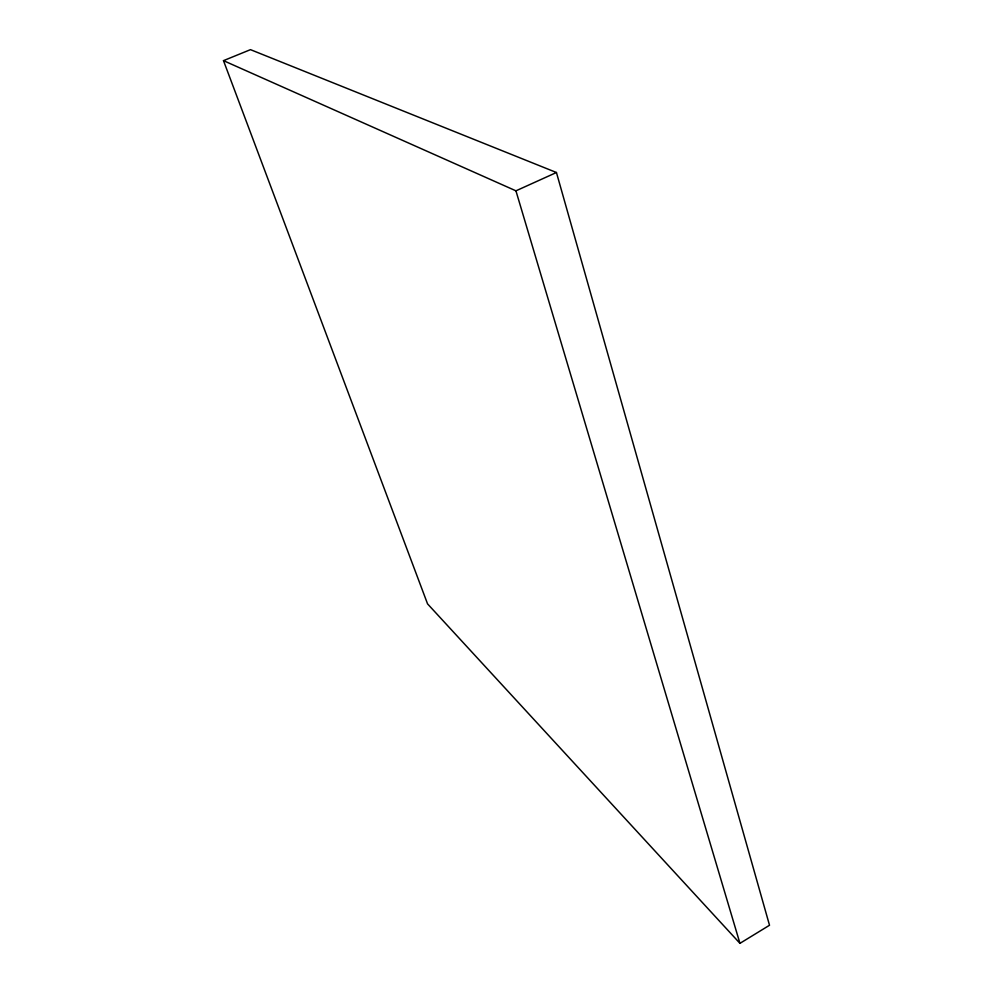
<?xml version="1.0" encoding="UTF-8"?>
<svg xmlns="http://www.w3.org/2000/svg" width="993" height="993" viewBox="0 0 993 993"><rect width="100%" height="100%" fill="white"/><g stroke="black" fill="none" stroke-linecap="round" stroke-linejoin="round"><path stroke-width="1.49" d="M739.946 943.35L769.513 925.253L556.44 172.509L250.484 49.65L223.487 60.647L427.549 603.868L739.946 943.35L515.938 190.83L223.487 60.647M515.938 190.83L556.44 172.509"/></g></svg>
